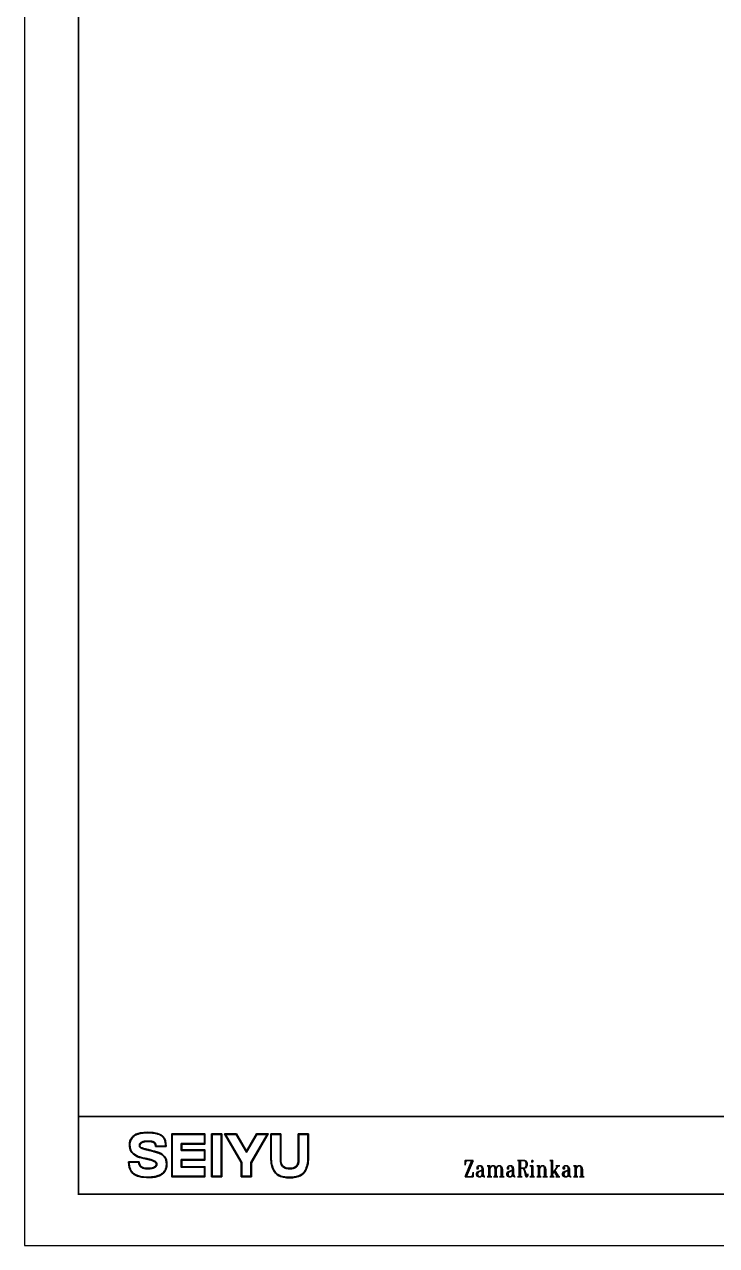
# Model space of a CAD drawing. Header units: millimetres. Extents: x 0 to 841, y 0 to 594.
# Drawn here: x 0 to 168.5, y 0 to 297 of the extents above; entities that cross this region are included whole.
import ezdxf
from ezdxf.enums import TextEntityAlignment as Align

# ---------------------------------------------------------------- set-up
doc = ezdxf.new("R2010")
doc.units = ezdxf.units.MM
doc.header["$LTSCALE"] = 0.2
doc.layers.get('Defpoints').update_dxf_attribs({"color": 8})
for name, color, linetype in [('A1_図面枠', 7, 'Continuous'), ('SEIYU', 5, 'Continuous'), ('枠内記述', 3, 'Continuous')]:
    doc.layers.add(name, color=color, linetype=linetype)
doc.styles.add('waku-0$0$Romant.shx', font='romant.shx')

msp = doc.modelspace()

# ---------------------------------------------------------------- linework, layer by layer
at = {"layer": 'A1_図面枠', "linetype": 'ByBlock', "lineweight": -2, "const_width": 0.4}
msp.add_lwpolyline([(13.15, 581.5), (827.85, 581.5), (827.85, 12.5), (13.15, 12.5)], close=True, dxfattribs=at)
msp.add_lwpolyline([(13.15, 31.39), (827.85, 31.39)], dxfattribs=at)
at = {"layer": 'Defpoints', "linetype": 'Continuous', "lineweight": 0}
msp.add_lwpolyline([(0, 0), (841, 0), (841, 594), (0, 594)], close=True, dxfattribs=at)
at = {"layer": 'SEIYU', "linetype": 'ByBlock', "lineweight": -2}
for p, q in [((32.05, 24.21), (34.39, 24.21)), ((32.05, 24.21), (34.39, 24.21)), ((25.5, 20.25), (27.82, 20.25))]:
    msp.add_line(p, q, dxfattribs=at)
for points in [[(38.32, 20.8), (38.32, 19.19), (43.96, 19.19), (43.96, 16.72), (35.85, 16.72), (35.85, 27.16), (43.96, 27.16), (43.96, 24.7), (38.32, 24.7), (38.32, 23.27), (43.96, 23.27), (43.96, 20.8)], [(38.32, 20.8), (38.32, 19.19), (43.96, 19.19), (43.96, 16.72), (35.85, 16.72), (35.85, 27.16), (43.96, 27.16), (43.96, 24.7), (38.32, 24.7), (38.32, 23.27), (43.96, 23.27), (43.96, 20.8)], [(43.83, 24.82), (38.2, 24.82), (38.2, 23.15), (43.83, 23.15), (43.83, 20.93), (38.2, 20.93), (38.2, 19.06), (43.83, 19.06), (43.83, 16.85), (35.98, 16.85), (35.98, 27.04), (43.83, 27.04)], [(43.83, 24.82), (38.2, 24.82), (38.2, 23.15), (43.83, 23.15), (43.83, 20.93), (38.2, 20.93), (38.2, 19.06), (43.83, 19.06), (43.83, 16.85), (35.98, 16.85), (35.98, 27.04), (43.83, 27.04)], [(48.04, 27.16), (45.57, 27.16), (45.57, 16.72), (48.04, 16.72)], [(48.04, 27.16), (45.57, 27.16), (45.57, 16.72), (48.04, 16.72)], [(45.7, 16.85), (47.91, 16.85), (47.91, 27.04), (45.7, 27.04)], [(45.7, 16.85), (47.91, 16.85), (47.91, 27.04), (45.7, 27.04)], [(54.04, 22.96), (56.48, 27.17), (59.34, 27.17), (55.25, 20.15), (55.25, 16.72), (52.79, 16.72), (52.79, 20.2), (48.73, 27.16), (51.59, 27.16)], [(54.04, 22.96), (56.48, 27.17), (59.34, 27.17), (55.25, 20.15), (55.25, 16.72), (52.79, 16.72), (52.79, 20.2), (48.73, 27.16), (51.59, 27.16)], [(52.91, 20.24), (48.95, 27.04), (51.52, 27.04), (54.04, 22.71), (56.55, 27.04), (59.12, 27.04), (55.13, 20.18), (55.13, 16.85), (52.91, 16.85)], [(52.91, 20.24), (48.95, 27.04), (51.52, 27.04), (54.04, 22.71), (56.55, 27.04), (59.12, 27.04), (55.13, 20.18), (55.13, 16.85), (52.91, 16.85)]]:
    msp.add_lwpolyline(points, close=True, dxfattribs=at)
for points in [[(60.1, 27.04), (60.1, 21.3), (60.15, 20.29), (60.27, 19.61), (60.38, 19.21), (60.59, 18.66), (60.8, 18.26), (60.98, 17.99), (61.23, 17.69), (61.56, 17.38), (61.86, 17.17), (62.18, 17.01), (62.44, 16.91), (62.8, 16.8), (63.2, 16.72), (63.43, 16.68), (63.84, 16.64), (64.28, 16.61), (64.59, 16.61), (65.18, 16.63), (65.69, 16.68), (66.15, 16.76), (66.49, 16.85), (66.78, 16.95), (67.15, 17.11), (67.51, 17.34), (67.81, 17.6), (67.97, 17.78), (68.15, 18.01), (68.33, 18.28), (68.51, 18.61), (68.62, 18.89), (68.77, 19.32), (68.86, 19.67), (68.93, 20.06), (68.98, 20.46), (69.02, 21.03), (69.02, 21.54), (69.02, 27.04)], [(60.1, 27.04), (60.1, 21.3), (60.15, 20.29), (60.27, 19.61), (60.38, 19.21), (60.59, 18.66), (60.8, 18.26), (60.98, 17.99), (61.23, 17.69), (61.56, 17.38), (61.86, 17.17), (62.18, 17.01), (62.44, 16.91), (62.8, 16.8), (63.2, 16.72), (63.43, 16.68), (63.84, 16.64), (64.28, 16.61), (64.59, 16.61), (65.18, 16.63), (65.69, 16.68), (66.15, 16.76), (66.49, 16.85), (66.78, 16.95), (67.15, 17.11), (67.51, 17.34), (67.81, 17.6), (67.97, 17.78), (68.15, 18.01), (68.33, 18.28), (68.51, 18.61), (68.62, 18.89), (68.77, 19.32), (68.86, 19.67), (68.93, 20.06), (68.98, 20.46), (69.02, 21.03), (69.02, 21.54), (69.02, 27.04)], [(62.31, 20.78), (62.33, 20.4), (62.4, 20.05), (62.51, 19.73), (62.66, 19.45), (62.83, 19.23), (63.05, 19.03), (63.31, 18.88), (63.46, 18.82), (63.75, 18.74), (64.18, 18.69), (64.56, 18.67), (64.8, 18.68), (65.12, 18.7), (65.39, 18.75), (65.68, 18.83), (65.99, 18.98), (66.22, 19.16), (66.39, 19.34), (66.51, 19.53), (66.62, 19.74), (66.7, 19.97), (66.77, 20.25), (66.79, 20.45), (66.81, 20.78)], [(62.31, 20.78), (62.33, 20.4), (62.4, 20.05), (62.51, 19.73), (62.66, 19.45), (62.83, 19.23), (63.05, 19.03), (63.31, 18.88), (63.46, 18.82), (63.75, 18.74), (64.18, 18.69), (64.56, 18.67), (64.8, 18.68), (65.12, 18.7), (65.39, 18.75), (65.68, 18.83), (65.99, 18.98), (66.22, 19.16), (66.39, 19.34), (66.51, 19.53), (66.62, 19.74), (66.7, 19.97), (66.77, 20.25), (66.79, 20.45), (66.81, 20.78)]]:
    msp.add_lwpolyline(points, dxfattribs=at)
for points, knots in [([(25.9, 25.85), (26.52, 26.81), (27.22, 27.55), (30.05, 27.55), (34.04, 27.55), (34.39, 26.04), (34.52, 24.09)], [8, 8, 8, 8, 9, 9, 9, 10, 10, 10, 10]), ([(25.9, 25.85), (26.52, 26.81), (27.22, 27.55), (30.05, 27.55), (34.04, 27.55), (34.39, 26.04), (34.52, 24.09)], [8, 8, 8, 8, 9, 9, 9, 10, 10, 10, 10]), ([(26.01, 25.78), (26.03, 25.82), (26.06, 25.85), (26.13, 25.96), (26.17, 26.02), (26.27, 26.15), (26.31, 26.21), (26.41, 26.33), (26.46, 26.39), (26.57, 26.5), (26.63, 26.56), (26.75, 26.66), (26.82, 26.71), (26.96, 26.81), (27.03, 26.86), (27.19, 26.94), (27.27, 26.98), (27.46, 27.06), (27.55, 27.1), (27.76, 27.17), (27.88, 27.2), (28.12, 27.26), (28.24, 27.28), (28.52, 27.33), (28.66, 27.35), (28.97, 27.38), (29.14, 27.39), (29.33, 27.41), (29.36, 27.41), (29.43, 27.41), (29.48, 27.41), (29.62, 27.42), (29.72, 27.42), (29.84, 27.42), (29.86, 27.42), (29.91, 27.42), (29.95, 27.42), (29.99, 27.42), (30, 27.42), (30.02, 27.42), (30.02, 27.42), (30.03, 27.42), (30.04, 27.42), (30.05, 27.42), (30.05, 27.42), (30.05, 27.42), (30.05, 27.42), (30.05, 27.42), (30.05, 27.42), (30.05, 27.42), (30.05, 27.42), (30.05, 27.42), (30.05, 27.42), (30.05, 27.42), (30.05, 27.42), (30.05, 27.42), (30.05, 27.42), (30.06, 27.42), (30.06, 27.42), (30.06, 27.42), (30.06, 27.42), (30.06, 27.42), (30.06, 27.42), (30.07, 27.42), (30.08, 27.42), (30.09, 27.42), (30.1, 27.42), (30.12, 27.42), (30.14, 27.42), (30.19, 27.42), (30.23, 27.42), (30.33, 27.42), (30.39, 27.42), (30.59, 27.41), (30.72, 27.41), (31.08, 27.39), (31.31, 27.37), (31.73, 27.31), (31.93, 27.27), (32.25, 27.2), (32.39, 27.16), (32.64, 27.08), (32.76, 27.04), (32.97, 26.94), (33.07, 26.89), (33.24, 26.79), (33.31, 26.74), (33.44, 26.65), (33.5, 26.6), (33.62, 26.49), (33.67, 26.44), (33.77, 26.32), (33.81, 26.27), (33.9, 26.15), (33.94, 26.08), (34.01, 25.96), (34.04, 25.89), (34.1, 25.75), (34.12, 25.68), (34.17, 25.54), (34.2, 25.47), (34.24, 25.32), (34.25, 25.24), (34.28, 25.08), (34.3, 25), (34.33, 24.8), (34.35, 24.67), (34.37, 24.44), (34.38, 24.33), (34.39, 24.21)], [8, 8, 8, 8, 8.039674, 8.039674, 8.111826, 8.111826, 8.183978, 8.183978, 8.25613, 8.25613, 8.328282, 8.328282, 8.400434, 8.400434, 8.472586, 8.472586, 8.544738, 8.544738, 8.61689, 8.61689, 8.689042, 8.689042, 8.761194, 8.761194, 8.833346, 8.833346, 8.905498, 8.905498, 8.915049, 8.915049, 8.934153, 8.934153, 8.97236, 8.97236, 8.978861, 8.978861, 8.991863, 8.991863, 8.995156, 8.995156, 8.996741, 8.996741, 8.999909, 8.999909, 8.999963, 8.999963, 8.999992, 8.999992, 9.000001, 9.000001, 9.000009, 9.000009, 9.000027, 9.000027, 9.000061, 9.000061, 9.000131, 9.000131, 9.000269, 9.000269, 9.000546, 9.000546, 9.001101, 9.001101, 9.00221, 9.00221, 9.004427, 9.004427, 9.008863, 9.008863, 9.017734, 9.017734, 9.035476, 9.035476, 9.07096, 9.07096, 9.141669, 9.141669, 9.212377, 9.212377, 9.269569, 9.269569, 9.326762, 9.326762, 9.383954, 9.383954, 9.430411, 9.430411, 9.476867, 9.476867, 9.523324, 9.523324, 9.569781, 9.569781, 9.616238, 9.616238, 9.662695, 9.662695, 9.709152, 9.709152, 9.755608, 9.755608, 9.802065, 9.802065, 9.848522, 9.848522, 9.917919, 9.917919, 9.976771, 9.976771, 9.976771, 9.976771]), ([(26.01, 25.78), (26.03, 25.82), (26.06, 25.85), (26.13, 25.96), (26.17, 26.02), (26.27, 26.15), (26.31, 26.21), (26.41, 26.33), (26.46, 26.39), (26.57, 26.5), (26.63, 26.56), (26.75, 26.66), (26.82, 26.71), (26.96, 26.81), (27.03, 26.86), (27.19, 26.94), (27.27, 26.98), (27.46, 27.06), (27.55, 27.1), (27.76, 27.17), (27.88, 27.2), (28.12, 27.26), (28.24, 27.28), (28.52, 27.33), (28.66, 27.35), (28.97, 27.38), (29.14, 27.39), (29.33, 27.41), (29.36, 27.41), (29.43, 27.41), (29.48, 27.41), (29.62, 27.42), (29.72, 27.42), (29.84, 27.42), (29.86, 27.42), (29.91, 27.42), (29.95, 27.42), (29.99, 27.42), (30, 27.42), (30.02, 27.42), (30.02, 27.42), (30.03, 27.42), (30.04, 27.42), (30.05, 27.42), (30.05, 27.42), (30.05, 27.42), (30.05, 27.42), (30.05, 27.42), (30.05, 27.42), (30.05, 27.42), (30.05, 27.42), (30.05, 27.42), (30.05, 27.42), (30.05, 27.42), (30.05, 27.42), (30.05, 27.42), (30.05, 27.42), (30.06, 27.42), (30.06, 27.42), (30.06, 27.42), (30.06, 27.42), (30.06, 27.42), (30.06, 27.42), (30.07, 27.42), (30.08, 27.42), (30.09, 27.42), (30.1, 27.42), (30.12, 27.42), (30.14, 27.42), (30.19, 27.42), (30.23, 27.42), (30.33, 27.42), (30.39, 27.42), (30.59, 27.41), (30.72, 27.41), (31.08, 27.39), (31.31, 27.37), (31.73, 27.31), (31.93, 27.27), (32.25, 27.2), (32.39, 27.16), (32.64, 27.08), (32.76, 27.04), (32.97, 26.94), (33.07, 26.89), (33.24, 26.79), (33.31, 26.74), (33.44, 26.65), (33.5, 26.6), (33.62, 26.49), (33.67, 26.44), (33.77, 26.32), (33.81, 26.27), (33.9, 26.15), (33.94, 26.08), (34.01, 25.96), (34.04, 25.89), (34.1, 25.75), (34.12, 25.68), (34.17, 25.54), (34.2, 25.47), (34.24, 25.32), (34.25, 25.24), (34.28, 25.08), (34.3, 25), (34.33, 24.8), (34.35, 24.67), (34.37, 24.44), (34.38, 24.33), (34.39, 24.21)], [8, 8, 8, 8, 8.039674, 8.039674, 8.111826, 8.111826, 8.183978, 8.183978, 8.25613, 8.25613, 8.328282, 8.328282, 8.400434, 8.400434, 8.472586, 8.472586, 8.544738, 8.544738, 8.61689, 8.61689, 8.689042, 8.689042, 8.761194, 8.761194, 8.833346, 8.833346, 8.905498, 8.905498, 8.915049, 8.915049, 8.934153, 8.934153, 8.97236, 8.97236, 8.978861, 8.978861, 8.991863, 8.991863, 8.995156, 8.995156, 8.996741, 8.996741, 8.999909, 8.999909, 8.999963, 8.999963, 8.999992, 8.999992, 9.000001, 9.000001, 9.000009, 9.000009, 9.000027, 9.000027, 9.000061, 9.000061, 9.000131, 9.000131, 9.000269, 9.000269, 9.000546, 9.000546, 9.001101, 9.001101, 9.00221, 9.00221, 9.004427, 9.004427, 9.008863, 9.008863, 9.017734, 9.017734, 9.035476, 9.035476, 9.07096, 9.07096, 9.141669, 9.141669, 9.212377, 9.212377, 9.269569, 9.269569, 9.326762, 9.326762, 9.383954, 9.383954, 9.430411, 9.430411, 9.476867, 9.476867, 9.523324, 9.523324, 9.569781, 9.569781, 9.616238, 9.616238, 9.662695, 9.662695, 9.709152, 9.709152, 9.755608, 9.755608, 9.802065, 9.802065, 9.848522, 9.848522, 9.917919, 9.917919, 9.976771, 9.976771, 9.976771, 9.976771]), ([(59.97, 27.16), (59.97, 27.16), (59.97, 21.28), (59.97, 21.28), (59.97, 17.42), (62.3, 16.83), (62.3, 16.83)], [11, 11, 11, 11, 12, 12, 12, 13, 13, 13, 13]), ([(59.97, 27.16), (59.97, 27.16), (59.97, 21.28), (59.97, 21.28), (59.97, 17.42), (62.3, 16.83), (62.3, 16.83)], [11, 11, 11, 11, 12, 12, 12, 13, 13, 13, 13]), ([(66.82, 16.83), (66.82, 16.83), (69.15, 17.42), (69.15, 21.28), (69.15, 21.28), (69.15, 27.16), (69.15, 27.16)], [1, 1, 1, 1, 2, 2, 2, 3, 3, 3, 3]), ([(66.82, 16.83), (66.82, 16.83), (69.15, 17.42), (69.15, 21.28), (69.15, 21.28), (69.15, 27.16), (69.15, 27.16)], [1, 1, 1, 1, 2, 2, 2, 3, 3, 3, 3]), ([(26.21, 22.74), (26.2, 22.76), (26.18, 22.78), (26.15, 22.83), (26.13, 22.85), (26.09, 22.92), (26.07, 22.96), (26.02, 23.04), (26, 23.09), (25.95, 23.18), (25.93, 23.23), (25.89, 23.33), (25.87, 23.39), (25.83, 23.53), (25.8, 23.62), (25.76, 23.8), (25.74, 23.89), (25.71, 24.09), (25.7, 24.19), (25.68, 24.38), (25.68, 24.48), (25.69, 24.68), (25.69, 24.78), (25.72, 24.98), (25.73, 25.08), (25.78, 25.25), (25.8, 25.33), (25.85, 25.48), (25.89, 25.55), (25.95, 25.67), (25.98, 25.73), (26.01, 25.78)], [7, 7, 7, 7, 7.037115, 7.037115, 7.07423, 7.07423, 7.129187, 7.129187, 7.184145, 7.184145, 7.239102, 7.239102, 7.29406, 7.29406, 7.379092, 7.379092, 7.464124, 7.464124, 7.549155, 7.549155, 7.634187, 7.634187, 7.719219, 7.719219, 7.804251, 7.804251, 7.874852, 7.874852, 7.945454, 7.945454, 8, 8, 8, 8]), ([(32.05, 24.21), (32.05, 24.21), (32.05, 24.22), (32.05, 24.27), (32.04, 24.32), (32.03, 24.42), (32.02, 24.47), (32.01, 24.56), (32, 24.59), (31.98, 24.67), (31.96, 24.7), (31.94, 24.77), (31.92, 24.8), (31.89, 24.87), (31.87, 24.9), (31.82, 24.95), (31.8, 24.98), (31.75, 25.03), (31.73, 25.06), (31.67, 25.11), (31.64, 25.13), (31.58, 25.17), (31.55, 25.19), (31.48, 25.22), (31.44, 25.24), (31.36, 25.27), (31.33, 25.28), (31.24, 25.31), (31.2, 25.32), (31.11, 25.34), (31.07, 25.35), (30.97, 25.37), (30.92, 25.38), (30.79, 25.4), (30.7, 25.41), (30.52, 25.42), (30.43, 25.42), (30.22, 25.43), (30.12, 25.43), (30, 25.43), (30, 25.43), (29.99, 25.43), (29.99, 25.43), (29.98, 25.43), (29.98, 25.43), (29.98, 25.43), (29.98, 25.43), (29.97, 25.43), (29.97, 25.43), (29.97, 25.43), (29.97, 25.43), (29.97, 25.43), (29.97, 25.43), (29.97, 25.43), (29.97, 25.43), (29.97, 25.43), (29.97, 25.43), (29.97, 25.43), (29.97, 25.43), (29.97, 25.43), (29.97, 25.43), (29.97, 25.43), (29.97, 25.43), (29.97, 25.43), (29.96, 25.43), (29.96, 25.43), (29.95, 25.43), (29.94, 25.43), (29.94, 25.43), (29.91, 25.43), (29.9, 25.43), (29.85, 25.43), (29.82, 25.43), (29.73, 25.43), (29.67, 25.42), (29.52, 25.41), (29.42, 25.4), (29.23, 25.37), (29.14, 25.35), (28.98, 25.32), (28.91, 25.3), (28.78, 25.25), (28.72, 25.23), (28.6, 25.18), (28.56, 25.16), (28.46, 25.11), (28.42, 25.09), (28.35, 25.03), (28.31, 25.01), (28.25, 24.96), (28.22, 24.93), (28.17, 24.88), (28.15, 24.86), (28.11, 24.81), (28.1, 24.78), (28.06, 24.73), (28.05, 24.7), (28.02, 24.64), (28.01, 24.61), (28, 24.55), (27.99, 24.52), (27.99, 24.49), (27.98, 24.48), (27.98, 24.46), (27.98, 24.45), (27.98, 24.44), (27.98, 24.43), (27.98, 24.42), (27.98, 24.41), (27.98, 24.4), (27.98, 24.4), (27.98, 24.4), (27.98, 24.4), (27.98, 24.39), (27.98, 24.39), (27.98, 24.39), (27.98, 24.39), (27.98, 24.39), (27.98, 24.39), (27.98, 24.39), (27.98, 24.39), (27.98, 24.39), (27.98, 24.39), (27.98, 24.39), (27.98, 24.39), (27.98, 24.39), (27.98, 24.39), (27.98, 24.38), (27.98, 24.38), (27.98, 24.37), (27.98, 24.37), (27.98, 24.35), (27.98, 24.34), (27.98, 24.31), (27.98, 24.29), (27.99, 24.25), (27.99, 24.23), (28, 24.19), (28, 24.17), (28.01, 24.13), (28.02, 24.12), (28.04, 24.08), (28.04, 24.06), (28.06, 24.03), (28.07, 24.01), (28.09, 23.98), (28.11, 23.96), (28.13, 23.93), (28.14, 23.91), (28.17, 23.88), (28.19, 23.87), (28.22, 23.84), (28.24, 23.83), (28.27, 23.8), (28.29, 23.79), (28.33, 23.76), (28.35, 23.75), (28.39, 23.73), (28.42, 23.72), (28.48, 23.69), (28.51, 23.67), (28.6, 23.64), (28.64, 23.62), (28.74, 23.59), (28.79, 23.57), (28.89, 23.54), (28.95, 23.52), (29.07, 23.48), (29.13, 23.47), (29.3, 23.42), (29.41, 23.39), (29.65, 23.33), (29.78, 23.3), (30.05, 23.23), (30.2, 23.19), (30.52, 23.11), (30.69, 23.07), (30.88, 23.02), (30.89, 23.02), (30.91, 23.01)], [11.043545, 11.043545, 11.043545, 11.043545, 11.045497, 11.045497, 11.102689, 11.102689, 11.159882, 11.159882, 11.207038, 11.207038, 11.254194, 11.254194, 11.301351, 11.301351, 11.348507, 11.348507, 11.395663, 11.395663, 11.44282, 11.44282, 11.489976, 11.489976, 11.537133, 11.537133, 11.584289, 11.584289, 11.631445, 11.631445, 11.678602, 11.678602, 11.725758, 11.725758, 11.772914, 11.772914, 11.846242, 11.846242, 11.919571, 11.919571, 11.992899, 11.992899, 11.994748, 11.994748, 11.998446, 11.998446, 11.998929, 11.998929, 11.999895, 11.999895, 11.999969, 11.999969, 11.999999, 11.999999, 12.00006, 12.00006, 12.000121, 12.000121, 12.000242, 12.000242, 12.000485, 12.000485, 12.000972, 12.000972, 12.001944, 12.001944, 12.00389, 12.00389, 12.007781, 12.007781, 12.015563, 12.015563, 12.031127, 12.031127, 12.062255, 12.062255, 12.124512, 12.124512, 12.226773, 12.226773, 12.329034, 12.329034, 12.410974, 12.410974, 12.492914, 12.492914, 12.55909, 12.55909, 12.625266, 12.625266, 12.679076, 12.679076, 12.732886, 12.732886, 12.777506, 12.777506, 12.822126, 12.822126, 12.866747, 12.866747, 12.911367, 12.911367, 12.955987, 12.955987, 12.963065, 12.963065, 12.977221, 12.977221, 12.984008, 12.984008, 12.997581, 12.997581, 12.999125, 12.999125, 12.999732, 12.999732, 12.999983, 12.999983, 13.000105, 13.000105, 13.000227, 13.000227, 13.00047, 13.00047, 13.000957, 13.000957, 13.001932, 13.001932, 13.003881, 13.003881, 13.007778, 13.007778, 13.015574, 13.015574, 13.031165, 13.031165, 13.062347, 13.062347, 13.093529, 13.093529, 13.124711, 13.124711, 13.155893, 13.155893, 13.187075, 13.187075, 13.218257, 13.218257, 13.249439, 13.249439, 13.280621, 13.280621, 13.311803, 13.311803, 13.342984, 13.342984, 13.374166, 13.374166, 13.405348, 13.405348, 13.43653, 13.43653, 13.486258, 13.486258, 13.535987, 13.535987, 13.585715, 13.585715, 13.635443, 13.635443, 13.685171, 13.685171, 13.762634, 13.762634, 13.840096, 13.840096, 13.917559, 13.917559, 13.995022, 13.995022, 14, 14, 14, 14]), ([(32.05, 24.21), (32.05, 24.21), (32.05, 24.22), (32.05, 24.27), (32.04, 24.32), (32.03, 24.42), (32.02, 24.47), (32.01, 24.56), (32, 24.59), (31.98, 24.67), (31.96, 24.7), (31.94, 24.77), (31.92, 24.8), (31.89, 24.87), (31.87, 24.9), (31.82, 24.95), (31.8, 24.98), (31.75, 25.03), (31.73, 25.06), (31.67, 25.11), (31.64, 25.13), (31.58, 25.17), (31.55, 25.19), (31.48, 25.22), (31.44, 25.24), (31.36, 25.27), (31.33, 25.28), (31.24, 25.31), (31.2, 25.32), (31.11, 25.34), (31.07, 25.35), (30.97, 25.37), (30.92, 25.38), (30.79, 25.4), (30.7, 25.41), (30.52, 25.42), (30.43, 25.42), (30.22, 25.43), (30.12, 25.43), (30, 25.43), (30, 25.43), (29.99, 25.43), (29.99, 25.43), (29.98, 25.43), (29.98, 25.43), (29.98, 25.43), (29.98, 25.43), (29.97, 25.43), (29.97, 25.43), (29.97, 25.43), (29.97, 25.43), (29.97, 25.43), (29.97, 25.43), (29.97, 25.43), (29.97, 25.43), (29.97, 25.43), (29.97, 25.43), (29.97, 25.43), (29.97, 25.43), (29.97, 25.43), (29.97, 25.43), (29.97, 25.43), (29.97, 25.43), (29.97, 25.43), (29.96, 25.43), (29.96, 25.43), (29.95, 25.43), (29.94, 25.43), (29.94, 25.43), (29.91, 25.43), (29.9, 25.43), (29.85, 25.43), (29.82, 25.43), (29.73, 25.43), (29.67, 25.42), (29.52, 25.41), (29.42, 25.4), (29.23, 25.37), (29.14, 25.35), (28.98, 25.32), (28.91, 25.3), (28.78, 25.25), (28.72, 25.23), (28.6, 25.18), (28.56, 25.16), (28.46, 25.11), (28.42, 25.09), (28.35, 25.03), (28.31, 25.01), (28.25, 24.96), (28.22, 24.93), (28.17, 24.88), (28.15, 24.86), (28.11, 24.81), (28.1, 24.78), (28.06, 24.73), (28.05, 24.7), (28.02, 24.64), (28.01, 24.61), (28, 24.55), (27.99, 24.52), (27.99, 24.49), (27.98, 24.48), (27.98, 24.46), (27.98, 24.45), (27.98, 24.44), (27.98, 24.43), (27.98, 24.42), (27.98, 24.41), (27.98, 24.4), (27.98, 24.4), (27.98, 24.4), (27.98, 24.4), (27.98, 24.39), (27.98, 24.39), (27.98, 24.39), (27.98, 24.39), (27.98, 24.39), (27.98, 24.39), (27.98, 24.39), (27.98, 24.39), (27.98, 24.39), (27.98, 24.39), (27.98, 24.39), (27.98, 24.39), (27.98, 24.39), (27.98, 24.39), (27.98, 24.38), (27.98, 24.38), (27.98, 24.37), (27.98, 24.37), (27.98, 24.35), (27.98, 24.34), (27.98, 24.31), (27.98, 24.29), (27.99, 24.25), (27.99, 24.23), (28, 24.19), (28, 24.17), (28.01, 24.13), (28.02, 24.12), (28.04, 24.08), (28.04, 24.06), (28.06, 24.03), (28.07, 24.01), (28.09, 23.98), (28.11, 23.96), (28.13, 23.93), (28.14, 23.91), (28.17, 23.88), (28.19, 23.87), (28.22, 23.84), (28.24, 23.83), (28.27, 23.8), (28.29, 23.79), (28.33, 23.76), (28.35, 23.75), (28.39, 23.73), (28.42, 23.72), (28.48, 23.69), (28.51, 23.67), (28.6, 23.64), (28.64, 23.62), (28.74, 23.59), (28.79, 23.57), (28.89, 23.54), (28.95, 23.52), (29.07, 23.48), (29.13, 23.47), (29.3, 23.42), (29.41, 23.39), (29.65, 23.33), (29.78, 23.3), (30.05, 23.23), (30.2, 23.19), (30.52, 23.11), (30.69, 23.07), (30.88, 23.02), (30.89, 23.02), (30.91, 23.01)], [11.043545, 11.043545, 11.043545, 11.043545, 11.045497, 11.045497, 11.102689, 11.102689, 11.159882, 11.159882, 11.207038, 11.207038, 11.254194, 11.254194, 11.301351, 11.301351, 11.348507, 11.348507, 11.395663, 11.395663, 11.44282, 11.44282, 11.489976, 11.489976, 11.537133, 11.537133, 11.584289, 11.584289, 11.631445, 11.631445, 11.678602, 11.678602, 11.725758, 11.725758, 11.772914, 11.772914, 11.846242, 11.846242, 11.919571, 11.919571, 11.992899, 11.992899, 11.994748, 11.994748, 11.998446, 11.998446, 11.998929, 11.998929, 11.999895, 11.999895, 11.999969, 11.999969, 11.999999, 11.999999, 12.00006, 12.00006, 12.000121, 12.000121, 12.000242, 12.000242, 12.000485, 12.000485, 12.000972, 12.000972, 12.001944, 12.001944, 12.00389, 12.00389, 12.007781, 12.007781, 12.015563, 12.015563, 12.031127, 12.031127, 12.062255, 12.062255, 12.124512, 12.124512, 12.226773, 12.226773, 12.329034, 12.329034, 12.410974, 12.410974, 12.492914, 12.492914, 12.55909, 12.55909, 12.625266, 12.625266, 12.679076, 12.679076, 12.732886, 12.732886, 12.777506, 12.777506, 12.822126, 12.822126, 12.866747, 12.866747, 12.911367, 12.911367, 12.955987, 12.955987, 12.963065, 12.963065, 12.977221, 12.977221, 12.984008, 12.984008, 12.997581, 12.997581, 12.999125, 12.999125, 12.999732, 12.999732, 12.999983, 12.999983, 13.000105, 13.000105, 13.000227, 13.000227, 13.00047, 13.00047, 13.000957, 13.000957, 13.001932, 13.001932, 13.003881, 13.003881, 13.007778, 13.007778, 13.015574, 13.015574, 13.031165, 13.031165, 13.062347, 13.062347, 13.093529, 13.093529, 13.124711, 13.124711, 13.155893, 13.155893, 13.187075, 13.187075, 13.218257, 13.218257, 13.249439, 13.249439, 13.280621, 13.280621, 13.311803, 13.311803, 13.342984, 13.342984, 13.374166, 13.374166, 13.405348, 13.405348, 13.43653, 13.43653, 13.486258, 13.486258, 13.535987, 13.535987, 13.585715, 13.585715, 13.635443, 13.635443, 13.685171, 13.685171, 13.762634, 13.762634, 13.840096, 13.840096, 13.917559, 13.917559, 13.995022, 13.995022, 14, 14, 14, 14]), ([(31.93, 24.09), (31.93, 25.04), (31.5, 25.31), (29.97, 25.31), (29.04, 25.31), (28.11, 25.01), (28.11, 24.39), (28.11, 23.78), (28.58, 23.73), (30.94, 23.14)], [11, 11, 11, 11, 12, 12, 12, 13, 13, 13, 14, 14, 14, 14]), ([(31.93, 24.09), (31.93, 25.04), (31.5, 25.31), (29.97, 25.31), (29.04, 25.31), (28.11, 25.01), (28.11, 24.39), (28.11, 23.78), (28.58, 23.73), (30.94, 23.14)], [11, 11, 11, 11, 12, 12, 12, 13, 13, 13, 14, 14, 14, 14]), ([(29.78, 21.14), (29.7, 21.16), (29.61, 21.17), (29.37, 21.23), (29.21, 21.26), (28.87, 21.34), (28.69, 21.38), (28.36, 21.47), (28.2, 21.52), (27.94, 21.6), (27.83, 21.64), (27.62, 21.72), (27.52, 21.77), (27.33, 21.86), (27.24, 21.91), (27.06, 22.01), (26.97, 22.06), (26.81, 22.18), (26.73, 22.24), (26.57, 22.37), (26.5, 22.44), (26.35, 22.59), (26.28, 22.66), (26.21, 22.74)], [6, 6, 6, 6, 6.046083, 6.046083, 6.13825, 6.13825, 6.254995, 6.254995, 6.371741, 6.371741, 6.462371, 6.462371, 6.553001, 6.553001, 6.643631, 6.643631, 6.734261, 6.734261, 6.824892, 6.824892, 6.915522, 6.915522, 7, 7, 7, 7]), ([(27.82, 20.25), (27.82, 20.23), (27.82, 20.21), (27.82, 20.11), (27.83, 20.04), (27.86, 19.91), (27.87, 19.84), (27.91, 19.72), (27.93, 19.67), (27.98, 19.56), (28.01, 19.5), (28.06, 19.41), (28.1, 19.36), (28.16, 19.27), (28.2, 19.23), (28.28, 19.16), (28.32, 19.12), (28.4, 19.06), (28.45, 19.03), (28.54, 18.97), (28.58, 18.95), (28.68, 18.9), (28.73, 18.88), (28.82, 18.85), (28.87, 18.83), (28.97, 18.8), (29.03, 18.79), (29.15, 18.76), (29.23, 18.74), (29.38, 18.72), (29.46, 18.71), (29.61, 18.7), (29.69, 18.7), (29.84, 18.69), (29.91, 18.69), (30, 18.69), (30.01, 18.69), (30.04, 18.69), (30.05, 18.69), (30.06, 18.69), (30.07, 18.69), (30.07, 18.69), (30.08, 18.69), (30.08, 18.69), (30.08, 18.69), (30.09, 18.69), (30.09, 18.69), (30.1, 18.69), (30.11, 18.69), (30.13, 18.69), (30.14, 18.69), (30.18, 18.69), (30.2, 18.69), (30.28, 18.69), (30.33, 18.69), (30.49, 18.7), (30.59, 18.71), (30.8, 18.73), (30.9, 18.74), (31.07, 18.77), (31.15, 18.79), (31.29, 18.82), (31.36, 18.84), (31.48, 18.88), (31.53, 18.9), (31.63, 18.94), (31.68, 18.97), (31.77, 19.01), (31.81, 19.04), (31.88, 19.08), (31.91, 19.11), (31.97, 19.16), (31.99, 19.18), (32.04, 19.23), (32.06, 19.25), (32.1, 19.31), (32.12, 19.34), (32.16, 19.39), (32.17, 19.42), (32.2, 19.49), (32.21, 19.52), (32.23, 19.59), (32.23, 19.62), (32.24, 19.66), (32.24, 19.67), (32.24, 19.68), (32.24, 19.69), (32.24, 19.71), (32.24, 19.71), (32.24, 19.72), (32.24, 19.73), (32.24, 19.74), (32.24, 19.74), (32.24, 19.75), (32.24, 19.75), (32.24, 19.76), (32.24, 19.76), (32.24, 19.76), (32.24, 19.76), (32.24, 19.76), (32.24, 19.76), (32.24, 19.76), (32.24, 19.76), (32.24, 19.76), (32.24, 19.76), (32.24, 19.76), (32.24, 19.76), (32.24, 19.76), (32.24, 19.76), (32.24, 19.76), (32.24, 19.77), (32.24, 19.77), (32.24, 19.77), (32.24, 19.78), (32.24, 19.79), (32.24, 19.8), (32.24, 19.81), (32.24, 19.85), (32.24, 19.87), (32.23, 19.92), (32.22, 19.94), (32.21, 20), (32.2, 20.03), (32.18, 20.08), (32.17, 20.1), (32.14, 20.16), (32.13, 20.18), (32.1, 20.23), (32.08, 20.25), (32.04, 20.3), (32.02, 20.32), (31.98, 20.36), (31.96, 20.38), (31.91, 20.42), (31.88, 20.44), (31.83, 20.48), (31.8, 20.5), (31.74, 20.54), (31.71, 20.55), (31.63, 20.6), (31.58, 20.62), (31.46, 20.68), (31.4, 20.7), (31.27, 20.75), (31.21, 20.77), (31.06, 20.82), (30.99, 20.84), (30.83, 20.89), (30.75, 20.91), (30.53, 20.97), (30.38, 21.01), (30.09, 21.07), (29.94, 21.11), (29.78, 21.14)], [3.028263, 3.028263, 3.028263, 3.028263, 3.042499, 3.042499, 3.094042, 3.094042, 3.145585, 3.145585, 3.197128, 3.197128, 3.248671, 3.248671, 3.300214, 3.300214, 3.351757, 3.351757, 3.4033, 3.4033, 3.454843, 3.454843, 3.506386, 3.506386, 3.557929, 3.557929, 3.609472, 3.609472, 3.661015, 3.661015, 3.737031, 3.737031, 3.813047, 3.813047, 3.889063, 3.889063, 3.965079, 3.965079, 3.981604, 3.981604, 3.992594, 3.992594, 3.995982, 3.995982, 3.999288, 3.999288, 4.002638, 4.002638, 4.005988, 4.005988, 4.012688, 4.012688, 4.026088, 4.026088, 4.052888, 4.052888, 4.106489, 4.106489, 4.21369, 4.21369, 4.320891, 4.320891, 4.399074, 4.399074, 4.477258, 4.477258, 4.540703, 4.540703, 4.604148, 4.604148, 4.655607, 4.655607, 4.707066, 4.707066, 4.74947, 4.74947, 4.791873, 4.791873, 4.834276, 4.834276, 4.87668, 4.87668, 4.919083, 4.919083, 4.961486, 4.961486, 4.967291, 4.967291, 4.9789, 4.9789, 4.983007, 4.983007, 4.991219, 4.991219, 4.993877, 4.993877, 4.999192, 4.999192, 4.999987, 4.999987, 5.000048, 5.000048, 5.000109, 5.000109, 5.000231, 5.000231, 5.000475, 5.000475, 5.000964, 5.000964, 5.001941, 5.001941, 5.003896, 5.003896, 5.007805, 5.007805, 5.015624, 5.015624, 5.031261, 5.031261, 5.062535, 5.062535, 5.10412, 5.10412, 5.145706, 5.145706, 5.187292, 5.187292, 5.228878, 5.228878, 5.270463, 5.270463, 5.312049, 5.312049, 5.353635, 5.353635, 5.395221, 5.395221, 5.436806, 5.436806, 5.478392, 5.478392, 5.543755, 5.543755, 5.609117, 5.609117, 5.674479, 5.674479, 5.739842, 5.739842, 5.805204, 5.805204, 5.908147, 5.908147, 6, 6, 6, 6]), ([(27.82, 20.25), (27.82, 20.23), (27.82, 20.21), (27.82, 20.11), (27.83, 20.04), (27.86, 19.91), (27.87, 19.84), (27.91, 19.72), (27.93, 19.67), (27.98, 19.56), (28.01, 19.5), (28.06, 19.41), (28.1, 19.36), (28.16, 19.27), (28.2, 19.23), (28.28, 19.16), (28.32, 19.12), (28.4, 19.06), (28.45, 19.03), (28.54, 18.97), (28.58, 18.95), (28.68, 18.9), (28.73, 18.88), (28.82, 18.85), (28.87, 18.83), (28.97, 18.8), (29.03, 18.79), (29.15, 18.76), (29.23, 18.74), (29.38, 18.72), (29.46, 18.71), (29.61, 18.7), (29.69, 18.7), (29.84, 18.69), (29.91, 18.69), (30, 18.69), (30.01, 18.69), (30.04, 18.69), (30.05, 18.69), (30.06, 18.69), (30.07, 18.69), (30.07, 18.69), (30.08, 18.69), (30.08, 18.69), (30.08, 18.69), (30.09, 18.69), (30.09, 18.69), (30.1, 18.69), (30.11, 18.69), (30.13, 18.69), (30.14, 18.69), (30.18, 18.69), (30.2, 18.69), (30.28, 18.69), (30.33, 18.69), (30.49, 18.7), (30.59, 18.71), (30.8, 18.73), (30.9, 18.74), (31.07, 18.77), (31.15, 18.79), (31.29, 18.82), (31.36, 18.84), (31.48, 18.88), (31.53, 18.9), (31.63, 18.94), (31.68, 18.97), (31.77, 19.01), (31.81, 19.04), (31.88, 19.08), (31.91, 19.11), (31.97, 19.16), (31.99, 19.18), (32.04, 19.23), (32.06, 19.25), (32.1, 19.31), (32.12, 19.34), (32.16, 19.39), (32.17, 19.42), (32.2, 19.49), (32.21, 19.52), (32.23, 19.59), (32.23, 19.62), (32.24, 19.66), (32.24, 19.67), (32.24, 19.68), (32.24, 19.69), (32.24, 19.71), (32.24, 19.71), (32.24, 19.72), (32.24, 19.73), (32.24, 19.74), (32.24, 19.74), (32.24, 19.75), (32.24, 19.75), (32.24, 19.76), (32.24, 19.76), (32.24, 19.76), (32.24, 19.76), (32.24, 19.76), (32.24, 19.76), (32.24, 19.76), (32.24, 19.76), (32.24, 19.76), (32.24, 19.76), (32.24, 19.76), (32.24, 19.76), (32.24, 19.76), (32.24, 19.76), (32.24, 19.76), (32.24, 19.77), (32.24, 19.77), (32.24, 19.77), (32.24, 19.78), (32.24, 19.79), (32.24, 19.8), (32.24, 19.81), (32.24, 19.85), (32.24, 19.87), (32.23, 19.92), (32.22, 19.94), (32.21, 20), (32.2, 20.03), (32.18, 20.08), (32.17, 20.1), (32.14, 20.16), (32.13, 20.18), (32.1, 20.23), (32.08, 20.25), (32.04, 20.3), (32.02, 20.32), (31.98, 20.36), (31.96, 20.38), (31.91, 20.42), (31.88, 20.44), (31.83, 20.48), (31.8, 20.5), (31.74, 20.54), (31.71, 20.55), (31.63, 20.6), (31.58, 20.62), (31.46, 20.68), (31.4, 20.7), (31.27, 20.75), (31.21, 20.77), (31.06, 20.82), (30.99, 20.84), (30.83, 20.89), (30.75, 20.91), (30.53, 20.97), (30.38, 21.01), (30.09, 21.07), (29.94, 21.11), (29.78, 21.14)], [3.028263, 3.028263, 3.028263, 3.028263, 3.042499, 3.042499, 3.094042, 3.094042, 3.145585, 3.145585, 3.197128, 3.197128, 3.248671, 3.248671, 3.300214, 3.300214, 3.351757, 3.351757, 3.4033, 3.4033, 3.454843, 3.454843, 3.506386, 3.506386, 3.557929, 3.557929, 3.609472, 3.609472, 3.661015, 3.661015, 3.737031, 3.737031, 3.813047, 3.813047, 3.889063, 3.889063, 3.965079, 3.965079, 3.981604, 3.981604, 3.992594, 3.992594, 3.995982, 3.995982, 3.999288, 3.999288, 4.002638, 4.002638, 4.005988, 4.005988, 4.012688, 4.012688, 4.026088, 4.026088, 4.052888, 4.052888, 4.106489, 4.106489, 4.21369, 4.21369, 4.320891, 4.320891, 4.399074, 4.399074, 4.477258, 4.477258, 4.540703, 4.540703, 4.604148, 4.604148, 4.655607, 4.655607, 4.707066, 4.707066, 4.74947, 4.74947, 4.791873, 4.791873, 4.834276, 4.834276, 4.87668, 4.87668, 4.919083, 4.919083, 4.961486, 4.961486, 4.967291, 4.967291, 4.9789, 4.9789, 4.983007, 4.983007, 4.991219, 4.991219, 4.993877, 4.993877, 4.999192, 4.999192, 4.999987, 4.999987, 5.000048, 5.000048, 5.000109, 5.000109, 5.000231, 5.000231, 5.000475, 5.000475, 5.000964, 5.000964, 5.001941, 5.001941, 5.003896, 5.003896, 5.007805, 5.007805, 5.015624, 5.015624, 5.031261, 5.031261, 5.062535, 5.062535, 5.10412, 5.10412, 5.145706, 5.145706, 5.187292, 5.187292, 5.228878, 5.228878, 5.270463, 5.270463, 5.312049, 5.312049, 5.353635, 5.353635, 5.395221, 5.395221, 5.436806, 5.436806, 5.478392, 5.478392, 5.543755, 5.543755, 5.609117, 5.609117, 5.674479, 5.674479, 5.739842, 5.739842, 5.805204, 5.805204, 5.908147, 5.908147, 6, 6, 6, 6]), ([(27.94, 20.37), (27.94, 18.92), (29.17, 18.81), (30.08, 18.81), (30.99, 18.81), (32.12, 19), (32.12, 19.76), (32.12, 20.37), (31.45, 20.66), (29.76, 21.01)], [3, 3, 3, 3, 4, 4, 4, 5, 5, 5, 6, 6, 6, 6]), ([(27.94, 20.37), (27.94, 18.92), (29.17, 18.81), (30.08, 18.81), (30.99, 18.81), (32.12, 19), (32.12, 19.76), (32.12, 20.37), (31.45, 20.66), (29.76, 21.01)], [3, 3, 3, 3, 4, 4, 4, 5, 5, 5, 6, 6, 6, 6]), ([(30.91, 23.01), (30.99, 22.99), (31.08, 22.97), (31.32, 22.91), (31.48, 22.87), (31.82, 22.77), (32, 22.72), (32.33, 22.62), (32.48, 22.57), (32.72, 22.48), (32.81, 22.45), (32.99, 22.37), (33.07, 22.33), (33.22, 22.26), (33.29, 22.22), (33.43, 22.13), (33.49, 22.09), (33.61, 22), (33.66, 21.96), (33.77, 21.86), (33.82, 21.81), (33.92, 21.7), (33.96, 21.66), (34.03, 21.56), (34.07, 21.52), (34.1, 21.47)], [14, 14, 14, 14, 14.043212, 14.043212, 14.129635, 14.129635, 14.247052, 14.247052, 14.364469, 14.364469, 14.448824, 14.448824, 14.53318, 14.53318, 14.617535, 14.617535, 14.70189, 14.70189, 14.786245, 14.786245, 14.8706, 14.8706, 14.940825, 14.940825, 15, 15, 15, 15]), ([(30.91, 23.01), (30.99, 22.99), (31.08, 22.97), (31.32, 22.91), (31.48, 22.87), (31.82, 22.77), (32, 22.72), (32.33, 22.62), (32.48, 22.57), (32.72, 22.48), (32.81, 22.45), (32.99, 22.37), (33.07, 22.33), (33.22, 22.26), (33.29, 22.22), (33.43, 22.13), (33.49, 22.09), (33.61, 22), (33.66, 21.96), (33.77, 21.86), (33.82, 21.81), (33.92, 21.7), (33.96, 21.66), (34.03, 21.56), (34.07, 21.52), (34.1, 21.47)], [14, 14, 14, 14, 14.043212, 14.043212, 14.129635, 14.129635, 14.247052, 14.247052, 14.364469, 14.364469, 14.448824, 14.448824, 14.53318, 14.53318, 14.617535, 14.617535, 14.70189, 14.70189, 14.786245, 14.786245, 14.8706, 14.8706, 14.940825, 14.940825, 15, 15, 15, 15]), ([(34.1, 21.47), (34.12, 21.45), (34.14, 21.42), (34.19, 21.34), (34.21, 21.29), (34.27, 21.19), (34.29, 21.14), (34.34, 21.02), (34.37, 20.96), (34.41, 20.84), (34.43, 20.77), (34.48, 20.61), (34.5, 20.51), (34.54, 20.29), (34.55, 20.18), (34.57, 19.96), (34.57, 19.84), (34.57, 19.61), (34.56, 19.49), (34.54, 19.26), (34.51, 19.14), (34.46, 18.91), (34.42, 18.79), (34.34, 18.57), (34.29, 18.46), (34.17, 18.24), (34.11, 18.13), (33.97, 17.95), (33.91, 17.88), (33.85, 17.81)], [15, 15, 15, 15, 15.037043, 15.037043, 15.093724, 15.093724, 15.150405, 15.150405, 15.207085, 15.207085, 15.263766, 15.263766, 15.348068, 15.348068, 15.432371, 15.432371, 15.516673, 15.516673, 15.600976, 15.600976, 15.685278, 15.685278, 15.76958, 15.76958, 15.853883, 15.853883, 15.938185, 15.938185, 16, 16, 16, 16]), ([(34.1, 21.47), (34.12, 21.45), (34.14, 21.42), (34.19, 21.34), (34.21, 21.29), (34.27, 21.19), (34.29, 21.14), (34.34, 21.02), (34.37, 20.96), (34.41, 20.84), (34.43, 20.77), (34.48, 20.61), (34.5, 20.51), (34.54, 20.29), (34.55, 20.18), (34.57, 19.96), (34.57, 19.84), (34.57, 19.61), (34.56, 19.49), (34.54, 19.26), (34.51, 19.14), (34.46, 18.91), (34.42, 18.79), (34.34, 18.57), (34.29, 18.46), (34.17, 18.24), (34.11, 18.13), (33.97, 17.95), (33.91, 17.88), (33.85, 17.81)], [15, 15, 15, 15, 15.037043, 15.037043, 15.093724, 15.093724, 15.150405, 15.150405, 15.207085, 15.207085, 15.263766, 15.263766, 15.348068, 15.348068, 15.432371, 15.432371, 15.516673, 15.516673, 15.600976, 15.600976, 15.685278, 15.685278, 15.76958, 15.76958, 15.853883, 15.853883, 15.938185, 15.938185, 16, 16, 16, 16]), ([(29.76, 16.64), (29.63, 16.65), (29.5, 16.65), (29.12, 16.67), (28.89, 16.7), (28.45, 16.76), (28.25, 16.8), (27.86, 16.89), (27.69, 16.95), (27.39, 17.06), (27.27, 17.11), (27.04, 17.23), (26.93, 17.29), (26.73, 17.42), (26.64, 17.49), (26.46, 17.64), (26.38, 17.71), (26.24, 17.87), (26.17, 17.95), (26.05, 18.12), (25.99, 18.21), (25.89, 18.39), (25.84, 18.49), (25.76, 18.68), (25.73, 18.78), (25.66, 18.98), (25.64, 19.08), (25.59, 19.29), (25.57, 19.39), (25.54, 19.61), (25.53, 19.72), (25.51, 19.94), (25.5, 20.05), (25.5, 20.19), (25.5, 20.22), (25.5, 20.25)], [1, 1, 1, 1, 1.0366871, 1.0366871, 1.1100612, 1.1100612, 1.1834353, 1.1834353, 1.2568095, 1.2568095, 1.3157322, 1.3157322, 1.374655, 1.374655, 1.4335778, 1.4335778, 1.4925005, 1.4925005, 1.5514233, 1.5514233, 1.6103461, 1.6103461, 1.6692688, 1.6692688, 1.7281916, 1.7281916, 1.7871144, 1.7871144, 1.8460371, 1.8460371, 1.9049599, 1.9049599, 1.9638827, 1.9638827, 1.9781116, 1.9781116, 1.9781116, 1.9781116]), ([(33.85, 17.81), (33.8, 17.75), (33.75, 17.7), (33.63, 17.6), (33.58, 17.55), (33.43, 17.44), (33.33, 17.38), (33.13, 17.26), (33.02, 17.2), (32.79, 17.1), (32.67, 17.05), (32.41, 16.96), (32.28, 16.92), (31.99, 16.84), (31.84, 16.81), (31.46, 16.74), (31.21, 16.7), (30.68, 16.66), (30.4, 16.65), (30, 16.64), (29.88, 16.64), (29.76, 16.64)], [0, 0, 0, 0, 0.071309, 0.071309, 0.142618, 0.142618, 0.24292, 0.24292, 0.343222, 0.343222, 0.443524, 0.443524, 0.543826, 0.543826, 0.644128, 0.644128, 0.793239, 0.793239, 0.942349, 0.942349, 1, 1, 1, 1]), ([(33.85, 17.81), (33.8, 17.75), (33.75, 17.7), (33.63, 17.6), (33.58, 17.55), (33.43, 17.44), (33.33, 17.38), (33.13, 17.26), (33.02, 17.2), (32.79, 17.1), (32.67, 17.05), (32.41, 16.96), (32.28, 16.92), (31.99, 16.84), (31.84, 16.81), (31.46, 16.74), (31.21, 16.7), (30.68, 16.66), (30.4, 16.65), (30, 16.64), (29.88, 16.64), (29.76, 16.64)], [0, 0, 0, 0, 0.071309, 0.071309, 0.142618, 0.142618, 0.24292, 0.24292, 0.343222, 0.343222, 0.443524, 0.443524, 0.543826, 0.543826, 0.644128, 0.644128, 0.793239, 0.793239, 0.942349, 0.942349, 1, 1, 1, 1])]:
    msp.add_open_spline(points, degree=3, knots=knots, dxfattribs=at)
for points in [[(62.44, 27.16), (62.44, 27.16), (59.97, 27.16), (59.97, 27.16)], [(62.31, 27.04), (61.89, 27.04), (60.52, 27.04), (60.1, 27.04)], [(62.31, 27.04), (61.89, 27.04), (60.52, 27.04), (60.1, 27.04)], [(62.31, 20.79), (62.31, 20.79), (62.31, 26.14), (62.31, 27.04)], [(62.31, 20.79), (62.31, 20.79), (62.31, 26.14), (62.31, 27.04)], [(62.44, 20.79), (62.44, 20.79), (62.44, 27.16), (62.44, 27.16)], [(62.44, 20.79), (62.44, 20.79), (62.44, 27.16), (62.44, 27.16)], [(66.68, 27.16), (66.68, 27.16), (66.68, 20.79), (66.68, 20.79)], [(69.15, 27.16), (69.15, 27.16), (66.68, 27.16), (66.68, 27.16)], [(66.68, 27.16), (66.68, 27.16), (66.68, 20.79), (66.68, 20.79)], [(69.02, 27.04), (68.6, 27.04), (67.23, 27.04), (66.81, 27.04)], [(66.81, 27.04), (66.81, 26.14), (66.81, 20.79), (66.81, 20.79)], [(69.02, 27.04), (68.6, 27.04), (67.23, 27.04), (66.81, 27.04)], [(66.81, 27.04), (66.81, 26.14), (66.81, 20.79), (66.81, 20.79)], [(26.12, 22.66), (25.62, 23.25), (25.26, 24.84), (25.9, 25.85)], [(34.52, 24.09), (34.52, 24.09), (31.93, 24.09), (31.93, 24.09)], [(34.52, 24.09), (34.52, 24.09), (31.93, 24.09), (31.93, 24.09)], [(29.76, 21.01), (27.89, 21.41), (26.95, 21.69), (26.12, 22.66)], [(30.94, 23.14), (32.95, 22.63), (33.62, 22.36), (34.2, 21.55)], [(30.94, 23.14), (32.95, 22.63), (33.62, 22.36), (34.2, 21.55)], [(34.2, 21.55), (34.76, 20.77), (35.05, 18.93), (33.94, 17.72)], [(34.2, 21.55), (34.76, 20.77), (35.05, 18.93), (33.94, 17.72)], [(25.37, 20.37), (25.37, 20.37), (27.94, 20.37), (27.94, 20.37)], [(29.76, 16.52), (26.09, 16.59), (25.37, 18.42), (25.37, 20.37)], [(63.48, 18.95), (62.34, 19.36), (62.44, 20.79), (62.44, 20.79)], [(63.48, 18.95), (62.34, 19.36), (62.44, 20.79), (62.44, 20.79)], [(64.56, 18.79), (63.77, 18.81), (63.48, 18.95), (63.48, 18.95)], [(64.56, 18.79), (63.77, 18.81), (63.48, 18.95), (63.48, 18.95)], [(65.64, 18.95), (65.64, 18.95), (65.35, 18.81), (64.56, 18.79)], [(65.64, 18.95), (65.64, 18.95), (65.35, 18.81), (64.56, 18.79)], [(66.68, 20.79), (66.68, 20.79), (66.78, 19.36), (65.64, 18.95)], [(66.68, 20.79), (66.68, 20.79), (66.78, 19.36), (65.64, 18.95)], [(33.94, 17.72), (33.22, 16.93), (31.83, 16.48), (29.76, 16.52)], [(33.94, 17.72), (33.22, 16.93), (31.83, 16.48), (29.76, 16.52)], [(62.3, 16.83), (63.23, 16.45), (64.56, 16.48), (64.56, 16.48)], [(62.3, 16.83), (63.23, 16.45), (64.56, 16.48), (64.56, 16.48)], [(64.56, 16.48), (64.56, 16.48), (65.89, 16.45), (66.82, 16.83)], [(64.56, 16.48), (64.56, 16.48), (65.89, 16.45), (66.82, 16.83)]]:
    msp.add_open_spline(points, degree=3, dxfattribs=at)

# ---------------------------------------------------------------- texts
at = {"layer": '枠内記述', "linetype": 'ByBlock', "lineweight": -2, "style": 'waku-0$0$Romant.shx', "width": 0.8}
msp.add_text('ZamaRinkan', height=4, dxfattribs=at).set_placement((121.7, 16.72), align=Align.CENTER)

doc.saveas('drawing.dxf')
